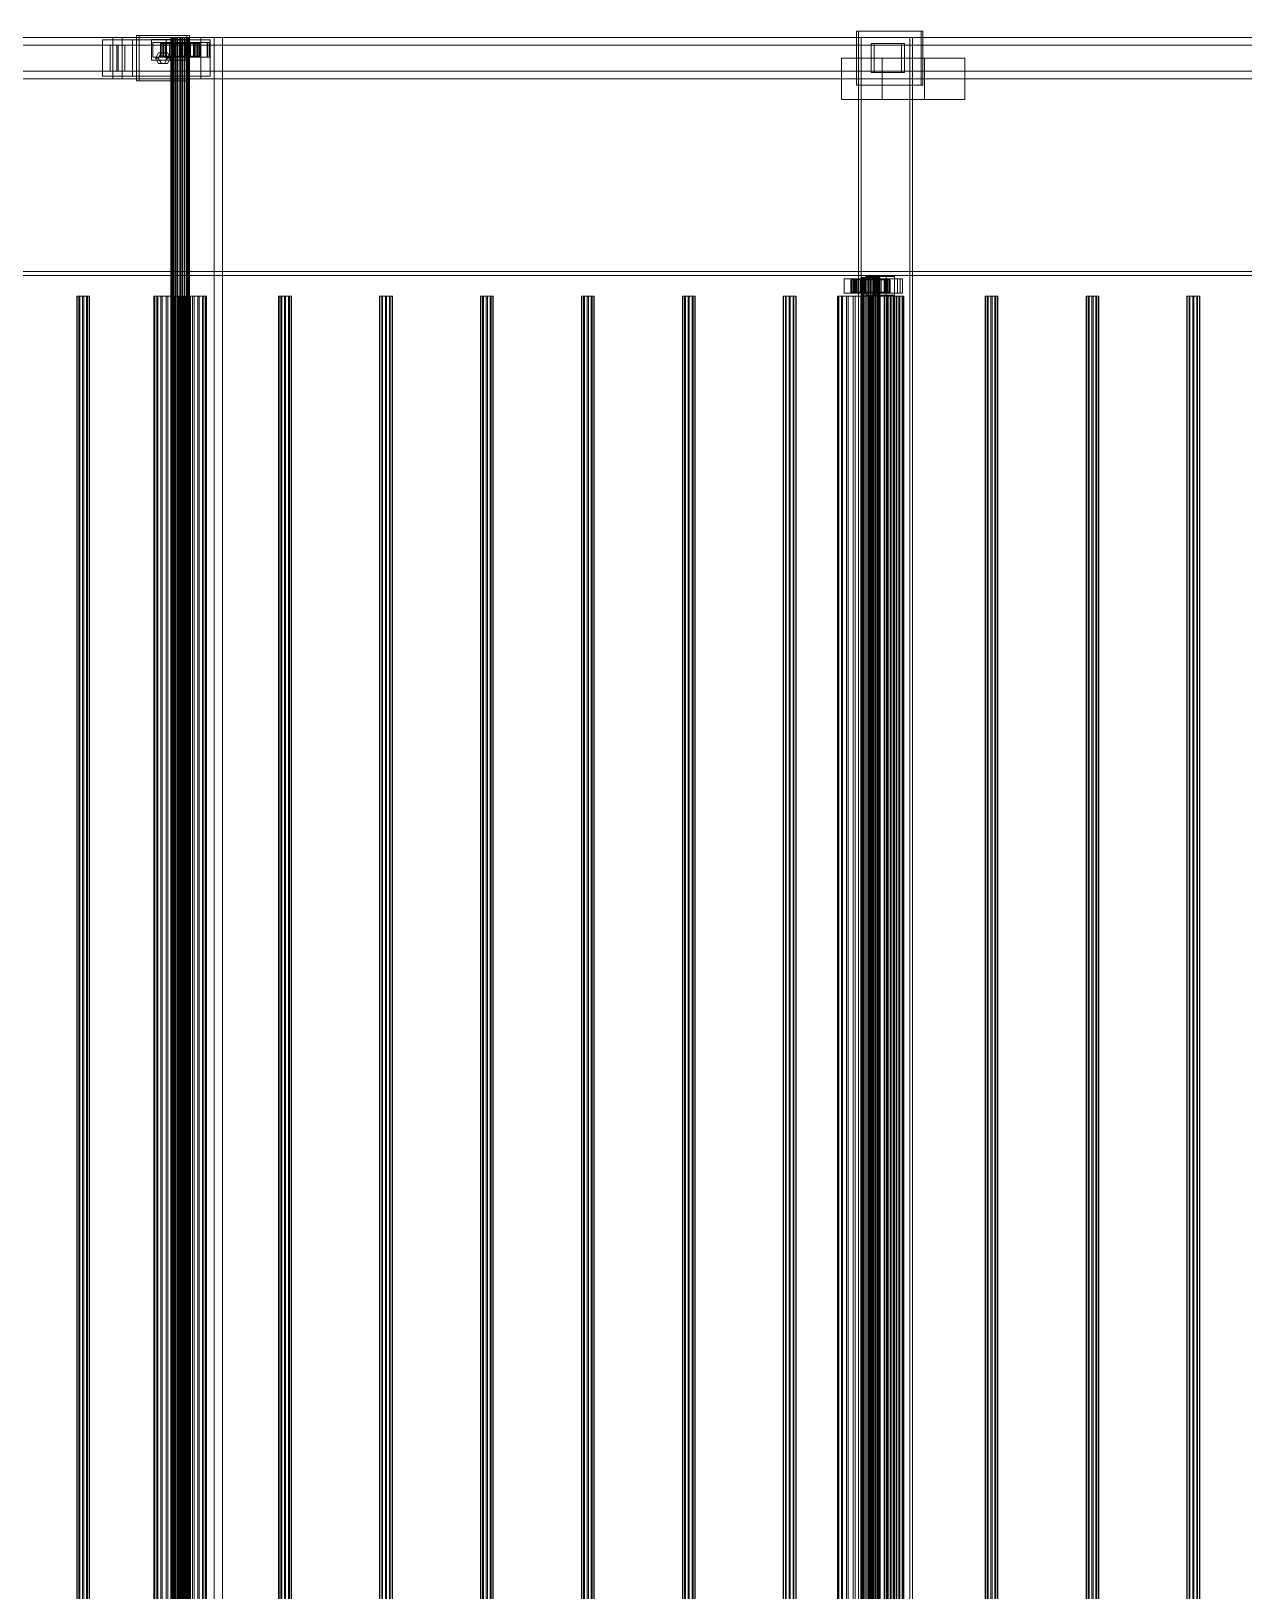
# Model space of a CAD drawing. Header units: millimetres. Extents: x -1970 to 59977, y -65068 to 6837.
# Drawn here: x 35551 to 36721, y -18000 to -16494 of the extents above; entities that cross this region are included whole.
import ezdxf

# ---------------------------------------------------------------- set-up
doc = ezdxf.new("R2010")
doc.units = ezdxf.units.MM
doc.layers.add('superior_C03', color=7, linetype='Continuous', lineweight=0)

msp = doc.modelspace()

# ---------------------------------------------------------------- linework, layer by layer
at = {"layer": 'superior_C03'}
for p, q in [((38691.362, -16500), (27582.557, -16500)), ((27583.456, -16500), (38692.26, -16500)), ((35629.469, -16500), (34460.122, -16500)), ((34469.105, -16500), (35638.453, -16500)), ((35703.355, -16500), (34534.007, -16500)), ((34545.236, -16500), (35714.584, -16500)), ((35648.578, -16502.5), (35619.344, -16502.5)), ((35619.344, -16502.5), (35619.344, -16537.5)), ((35694.353, -16502.5), (35619.344, -16502.5)), ((35629.469, -16500), (35629.469, -16540)), ((35638.453, -16500), (35629.469, -16500)), ((36798.817, -16500), (35629.469, -16500)), ((35638.453, -16540), (35638.453, -16500)), ((35638.453, -16500), (36807.8, -16500)), ((35648.578, -16537.5), (35648.578, -16502.5)), ((35648.578, -16502.5), (35723.586, -16502.5)), ((35700.894, -16498), (35652.171, -16498)), ((35652.171, -16498), (35652.171, -16542)), ((35654.866, -16498), (35652.171, -16498)), ((35654.866, -16542), (35654.866, -16498)), ((35654.866, -16498), (35703.589, -16498)), ((35686.277, -16502), (35666.788, -16502)), ((35666.788, -16502), (35666.788, -16522)), ((35680.801, -16502), (35666.788, -16502)), ((35679.903, -16505), (35668.21, -16505)), ((35668.21, -16505), (35668.21, -16519)), ((35677.642, -16505), (35668.21, -16505)), ((35720.819, -16505), (35675.994, -16505)), ((35675.994, -16505), (35675.994, -16519)), ((35677.79, -16505), (35675.994, -16505)), ((35677.642, -16519), (35677.642, -16505)), ((35677.642, -16505), (35689.335, -16505)), ((35677.79, -16519), (35677.79, -16505)), ((35677.79, -16505), (35722.615, -16505)), ((35679.903, -16519), (35679.903, -16505)), ((35679.903, -16505), (35689.335, -16505)), ((35680.801, -16522), (35680.801, -16502)), ((35680.801, -16502), (35700.291, -16502)), ((35685.758, -16500), (35685.369, -16500)), ((35685.369, -16500), (35685.594, -16500)), ((35685.369, -19500), (35685.369, -16500)), ((35685.594, -16500), (35686.416, -16500)), ((35685.594, -19500), (35685.594, -16500)), ((35686.733, -16500), (35685.758, -16500)), ((35685.758, -19500), (35685.758, -16500)), ((35686.277, -16522), (35686.277, -16502)), ((35686.277, -16502), (35700.291, -16502)), ((35686.416, -16500), (35687.779, -16500)), ((35686.416, -19500), (35686.416, -16500)), ((35688.228, -16500), (35686.733, -16500)), ((35686.733, -19500), (35686.733, -16500)), ((35687.779, -16500), (35689.592, -16500)), ((35687.779, -19500), (35687.779, -16500)), ((35690.142, -16500), (35688.228, -16500)), ((35688.228, -19500), (35688.228, -16500)), ((35727.336, -16500), (35688.357, -16500)), ((35688.357, -16500), (35688.357, -19500)), ((35696.218, -16500), (35688.357, -16500)), ((35689.335, -16505), (35689.335, -16519)), ((35689.592, -16500), (35691.729, -16500)), ((35689.592, -19500), (35689.592, -16500)), ((35692.343, -16500), (35690.142, -16500)), ((35690.142, -19500), (35690.142, -16500)), ((35691.729, -16500), (35694.046, -16500)), ((35691.729, -19500), (35691.729, -16500)), ((35694.681, -16500), (35692.343, -16500)), ((35692.343, -19500), (35692.343, -16500)), ((35694.046, -16500), (35696.385, -16500)), ((35694.046, -19500), (35694.046, -16500)), ((35694.353, -16537.5), (35694.353, -16502.5)), ((35694.353, -16502.5), (35723.586, -16502.5)), ((35696.998, -16500), (35694.681, -16500)), ((35694.681, -19500), (35694.681, -16500)), ((35696.218, -19500), (35696.218, -16500)), ((35696.218, -16500), (35735.196, -16500)), ((35696.385, -16500), (35698.586, -16500)), ((35696.385, -19500), (35696.385, -16500)), ((35699.136, -16500), (35696.998, -16500)), ((35696.998, -19500), (35696.998, -16500)), ((35698.586, -16500), (35700.499, -16500)), ((35698.586, -19500), (35698.586, -16500)), ((35700.948, -16500), (35699.136, -16500)), ((35699.136, -19500), (35699.136, -16500)), ((35711.086, -16505), (35699.392, -16505)), ((35699.392, -16505), (35699.392, -16519)), ((35708.824, -16505), (35699.392, -16505)), ((35700.291, -16502), (35700.291, -16522)), ((35700.499, -16500), (35701.994, -16500)), ((35700.499, -19500), (35700.499, -16500)), ((35700.894, -16542), (35700.894, -16498)), ((35700.894, -16498), (35703.589, -16498)), ((35702.312, -16500), (35700.948, -16500)), ((35700.948, -19500), (35700.948, -16500)), ((35701.994, -16500), (35702.97, -16500)), ((35701.994, -19500), (35701.994, -16500)), ((35703.134, -16500), (35702.312, -16500)), ((35702.312, -19500), (35702.312, -16500)), ((35702.97, -16500), (35703.358, -16500)), ((35702.97, -19500), (35702.97, -16500)), ((35703.358, -16500), (35703.134, -16500)), ((35703.134, -16500), (35703.134, -19500)), ((35703.355, -16500), (35703.355, -16540)), ((35714.584, -16500), (35703.355, -16500)), ((36872.703, -16500), (35703.355, -16500)), ((35703.358, -19500), (35703.358, -16500)), ((35703.589, -16498), (35703.589, -16542)), ((35708.824, -16519), (35708.824, -16505)), ((35708.824, -16505), (35720.518, -16505)), ((35711.086, -16519), (35711.086, -16505)), ((35711.086, -16505), (35720.518, -16505)), ((35714.584, -16540), (35714.584, -16500)), ((35714.584, -16500), (36883.932, -16500)), ((35720.518, -16505), (35720.518, -16519)), ((35720.819, -16519), (35720.819, -16505)), ((35720.819, -16505), (35722.615, -16505)), ((35722.615, -16505), (35722.615, -16519)), ((35723.586, -16502.5), (35723.586, -16537.5)), ((35727.336, -19500), (35727.336, -16500)), ((35727.336, -16500), (35735.196, -16500)), ((35735.196, -16500), (35735.196, -19500)), ((36409.861, -16494), (36347.495, -16494)), ((36347.495, -16494), (36347.495, -16546)), ((36349.292, -16494), (36347.495, -16494)), ((36349.292, -16546), (36349.292, -16494)), ((36349.292, -16494), (36411.657, -16494)), ((36398.938, -16500), (36349.435, -16500)), ((36349.435, -16500), (36349.435, -19500)), ((36352.13, -16500), (36349.435, -16500)), ((36352.13, -19500), (36352.13, -16500)), ((36352.13, -16500), (36401.633, -16500)), ((36398.938, -19500), (36398.938, -16500)), ((36398.938, -16500), (36401.633, -16500)), ((36401.633, -16500), (36401.633, -19500)), ((36409.861, -16546), (36409.861, -16494)), ((36409.861, -16494), (36411.657, -16494)), ((36411.657, -16494), (36411.657, -16546)), ((35626.796, -16507.5), (34532.457, -16507.5)), ((34546.786, -16507.5), (35641.126, -16507.5)), ((35626.796, -16507.5), (35626.796, -16532.5)), ((35641.126, -16507.5), (35626.796, -16507.5)), ((35634.635, -16507.5), (35633.287, -16507.5)), ((35633.287, -16507.5), (35633.287, -16532.5)), ((35633.287, -16507.5), (36877.643, -16507.5)), ((35634.635, -16532.5), (35634.635, -16507.5)), ((36878.991, -16507.5), (35634.635, -16507.5)), ((35641.126, -16532.5), (35641.126, -16507.5)), ((35668.21, -16519), (35679.903, -16519)), ((35668.21, -16519), (35677.642, -16519)), ((35670.686, -16520), (35673.609, -16514.804)), ((35673.609, -16525.196), (35670.686, -16520)), ((35670.686, -16520), (35673.381, -16520)), ((35676.304, -16514.804), (35673.381, -16520)), ((35673.381, -16520), (35676.304, -16525.196)), ((35673.609, -16514.804), (35679.456, -16514.804)), ((35676.304, -16514.804), (35673.609, -16514.804)), ((35676.196, -16506), (35675.376, -16506)), ((35675.376, -16506), (35685.369, -16506)), ((35675.376, -16518), (35675.376, -16506)), ((35675.376, -16506), (35675.849, -16506)), ((35685.369, -16518), (35675.376, -16518)), ((35675.376, -16518), (35676.196, -16518)), ((35675.849, -16518), (35675.376, -16518)), ((35675.849, -16506), (35685.594, -16506)), ((35675.849, -16518), (35675.849, -16506)), ((35675.849, -16506), (35677.584, -16506)), ((35685.594, -16518), (35675.849, -16518)), ((35677.584, -16518), (35675.849, -16518)), ((35675.994, -16519), (35720.819, -16519)), ((35675.994, -16519), (35677.79, -16519)), ((35678.255, -16506), (35676.196, -16506)), ((35676.196, -16506), (35685.758, -16506)), ((35676.196, -16518), (35676.196, -16506)), ((35685.758, -16518), (35676.196, -16518)), ((35676.196, -16518), (35678.255, -16518)), ((35682.151, -16514.804), (35676.304, -16514.804)), ((35677.584, -16506), (35686.416, -16506)), ((35677.584, -16518), (35677.584, -16506)), ((35677.584, -16506), (35680.463, -16506)), ((35686.416, -16518), (35677.584, -16518)), ((35680.463, -16518), (35677.584, -16518)), ((35689.335, -16519), (35677.642, -16519)), ((35722.615, -16519), (35677.79, -16519)), ((35681.411, -16506), (35678.255, -16506)), ((35678.255, -16506), (35686.733, -16506)), ((35678.255, -16518), (35678.255, -16506)), ((35686.733, -16518), (35678.255, -16518)), ((35678.255, -16518), (35681.411, -16518)), ((35679.456, -16514.804), (35682.379, -16520)), ((35682.151, -16514.804), (35679.456, -16514.804)), ((35682.379, -16520), (35679.456, -16525.196)), ((35689.335, -16519), (35679.903, -16519)), ((35680.463, -16506), (35687.779, -16506)), ((35680.463, -16518), (35680.463, -16506)), ((35680.463, -16506), (35684.289, -16506)), ((35687.779, -16518), (35680.463, -16518)), ((35684.289, -16518), (35680.463, -16518)), ((35685.45, -16506), (35681.411, -16506)), ((35681.411, -16506), (35688.228, -16506)), ((35681.411, -16518), (35681.411, -16506)), ((35688.228, -16518), (35681.411, -16518)), ((35681.411, -16518), (35685.45, -16518)), ((35685.074, -16520), (35682.151, -16514.804)), ((35682.151, -16525.196), (35685.074, -16520)), ((35685.074, -16520), (35682.379, -16520)), ((35684.289, -16506), (35689.592, -16506)), ((35684.289, -16518), (35684.289, -16506)), ((35684.289, -16506), (35688.802, -16506)), ((35689.592, -16518), (35684.289, -16518)), ((35688.802, -16518), (35684.289, -16518)), ((35685.369, -16506), (35685.758, -16506)), ((35685.369, -16506), (35685.369, -16518)), ((35685.594, -16506), (35685.369, -16506)), ((35685.758, -16518), (35685.369, -16518)), ((35685.369, -16518), (35685.594, -16518)), ((35690.097, -16506), (35685.45, -16506)), ((35685.45, -16506), (35690.142, -16506)), ((35685.45, -16518), (35685.45, -16506)), ((35690.142, -16518), (35685.45, -16518)), ((35685.45, -16518), (35690.097, -16518)), ((35685.594, -16506), (35685.594, -16518)), ((35686.416, -16506), (35685.594, -16506)), ((35685.594, -16518), (35686.416, -16518)), ((35685.758, -16506), (35686.733, -16506)), ((35685.758, -16506), (35685.758, -16518)), ((35686.733, -16518), (35685.758, -16518)), ((35686.416, -16506), (35686.416, -16518)), ((35687.779, -16506), (35686.416, -16506)), ((35686.416, -16518), (35687.779, -16518)), ((35686.733, -16506), (35688.228, -16506)), ((35686.733, -16506), (35686.733, -16518)), ((35688.228, -16518), (35686.733, -16518)), ((35687.779, -16506), (35687.779, -16518)), ((35689.592, -16506), (35687.779, -16506)), ((35687.779, -16518), (35689.592, -16518)), ((35688.228, -16506), (35690.142, -16506)), ((35688.228, -16506), (35688.228, -16518)), ((35690.142, -16518), (35688.228, -16518)), ((35688.802, -16506), (35691.729, -16506)), ((35688.802, -16518), (35688.802, -16506)), ((35688.802, -16506), (35693.693, -16506)), ((35691.729, -16518), (35688.802, -16518)), ((35693.693, -16518), (35688.802, -16518)), ((35689.592, -16506), (35689.592, -16518)), ((35691.729, -16506), (35689.592, -16506)), ((35689.592, -16518), (35691.729, -16518)), ((35695.034, -16506), (35690.097, -16506)), ((35690.097, -16506), (35692.343, -16506)), ((35690.097, -16518), (35690.097, -16506)), ((35692.343, -16518), (35690.097, -16518)), ((35690.097, -16518), (35695.034, -16518)), ((35690.142, -16506), (35692.343, -16506)), ((35690.142, -16506), (35690.142, -16518)), ((35692.343, -16518), (35690.142, -16518)), ((35691.729, -16506), (35691.729, -16518)), ((35694.046, -16506), (35691.729, -16506)), ((35691.729, -16518), (35694.046, -16518)), ((35692.343, -16506), (35694.681, -16506)), ((35692.343, -16506), (35692.343, -16518)), ((35694.681, -16518), (35692.343, -16518)), ((35693.693, -16506), (35694.046, -16506)), ((35693.693, -16518), (35693.693, -16506)), ((35693.693, -16506), (35698.631, -16506)), ((35694.046, -16518), (35693.693, -16518)), ((35698.631, -16518), (35693.693, -16518)), ((35694.046, -16506), (35694.046, -16518)), ((35696.385, -16506), (35694.046, -16506)), ((35694.046, -16518), (35696.385, -16518)), ((35695.034, -16506), (35694.681, -16506)), ((35694.681, -16506), (35696.998, -16506)), ((35694.681, -16506), (35694.681, -16518)), ((35696.998, -16518), (35694.681, -16518)), ((35694.681, -16518), (35695.034, -16518)), ((35699.926, -16506), (35695.034, -16506)), ((35695.034, -16518), (35695.034, -16506)), ((35695.034, -16518), (35699.926, -16518)), ((35698.631, -16506), (35696.385, -16506)), ((35696.385, -16506), (35696.385, -16518)), ((35698.586, -16506), (35696.385, -16506)), ((35696.385, -16518), (35698.631, -16518)), ((35696.385, -16518), (35698.586, -16518)), ((35699.926, -16506), (35696.998, -16506)), ((35696.998, -16506), (35699.136, -16506)), ((35696.998, -16506), (35696.998, -16518)), ((35699.136, -16518), (35696.998, -16518)), ((35696.998, -16518), (35699.926, -16518)), ((35703.277, -16506), (35698.586, -16506)), ((35698.586, -16506), (35698.586, -16518)), ((35700.499, -16506), (35698.586, -16506)), ((35698.586, -16518), (35703.277, -16518)), ((35698.586, -16518), (35700.499, -16518)), ((35698.631, -16518), (35698.631, -16506)), ((35698.631, -16506), (35703.277, -16506)), ((35703.277, -16518), (35698.631, -16518)), ((35704.438, -16506), (35699.136, -16506)), ((35699.136, -16506), (35700.948, -16506)), ((35699.136, -16506), (35699.136, -16518)), ((35700.948, -16518), (35699.136, -16518)), ((35699.136, -16518), (35704.438, -16518)), ((35699.392, -16519), (35711.086, -16519)), ((35699.392, -16519), (35708.824, -16519)), ((35704.438, -16506), (35699.926, -16506)), ((35699.926, -16518), (35699.926, -16506)), ((35699.926, -16518), (35704.438, -16518)), ((35707.316, -16506), (35700.499, -16506)), ((35700.499, -16506), (35700.499, -16518)), ((35701.994, -16506), (35700.499, -16506)), ((35700.499, -16518), (35707.316, -16518)), ((35700.499, -16518), (35701.994, -16518)), ((35708.265, -16506), (35700.948, -16506)), ((35700.948, -16506), (35702.312, -16506)), ((35700.948, -16506), (35700.948, -16518)), ((35702.312, -16518), (35700.948, -16518)), ((35700.948, -16518), (35708.265, -16518)), ((35710.473, -16506), (35701.994, -16506)), ((35701.994, -16506), (35701.994, -16518)), ((35702.97, -16506), (35701.994, -16506)), ((35701.994, -16518), (35710.473, -16518)), ((35701.994, -16518), (35702.97, -16518)), ((35711.143, -16506), (35702.312, -16506)), ((35702.312, -16506), (35703.134, -16506)), ((35702.312, -16506), (35702.312, -16518)), ((35703.134, -16518), (35702.312, -16518)), ((35702.312, -16518), (35711.143, -16518)), ((35712.531, -16506), (35702.97, -16506)), ((35702.97, -16506), (35702.97, -16518)), ((35703.358, -16506), (35702.97, -16506)), ((35702.97, -16518), (35712.531, -16518)), ((35702.97, -16518), (35703.358, -16518)), ((35703.134, -16506), (35712.878, -16506)), ((35703.134, -16518), (35703.134, -16506)), ((35703.134, -16506), (35703.358, -16506)), ((35712.878, -16518), (35703.134, -16518)), ((35703.358, -16518), (35703.134, -16518)), ((35703.277, -16518), (35703.277, -16506)), ((35703.277, -16506), (35707.316, -16506)), ((35707.316, -16518), (35703.277, -16518)), ((35713.352, -16506), (35703.358, -16506)), ((35703.358, -16506), (35703.358, -16518)), ((35703.358, -16518), (35713.352, -16518)), ((35708.265, -16506), (35704.438, -16506)), ((35704.438, -16518), (35704.438, -16506)), ((35704.438, -16518), (35708.265, -16518)), ((35707.316, -16518), (35707.316, -16506)), ((35707.316, -16506), (35710.473, -16506)), ((35710.473, -16518), (35707.316, -16518)), ((35711.143, -16506), (35708.265, -16506)), ((35708.265, -16518), (35708.265, -16506)), ((35708.265, -16518), (35711.143, -16518)), ((35720.518, -16519), (35708.824, -16519)), ((35710.473, -16518), (35710.473, -16506)), ((35710.473, -16506), (35712.531, -16506)), ((35712.531, -16518), (35710.473, -16518)), ((35720.518, -16519), (35711.086, -16519)), ((35712.878, -16506), (35711.143, -16506)), ((35711.143, -16518), (35711.143, -16506)), ((35711.143, -16518), (35712.878, -16518)), ((35712.531, -16518), (35712.531, -16506)), ((35712.531, -16506), (35713.352, -16506)), ((35713.352, -16518), (35712.531, -16518)), ((35712.878, -16506), (35712.878, -16518)), ((35713.352, -16506), (35712.878, -16506)), ((35712.878, -16518), (35713.352, -16518)), ((35713.352, -16518), (35713.352, -16506)), ((35722.615, -16519), (35720.819, -16519)), ((36372.155, -16520), (36333.177, -16520)), ((36333.177, -16520), (36333.177, -16560)), ((36413.126, -16520), (36333.177, -16520)), ((36391.049, -16506), (36361.815, -16506)), ((36361.815, -16506), (36361.815, -16534)), ((36364.51, -16506), (36361.815, -16506)), ((36364.51, -16534), (36364.51, -16506)), ((36364.51, -16506), (36393.744, -16506)), ((36372.155, -16560), (36372.155, -16520)), ((36372.155, -16520), (36452.104, -16520)), ((36391.049, -16534), (36391.049, -16506)), ((36391.049, -16506), (36393.744, -16506)), ((36393.744, -16506), (36393.744, -16534)), ((36413.126, -16560), (36413.126, -16520)), ((36413.126, -16520), (36452.104, -16520)), ((36452.104, -16520), (36452.104, -16560)), ((34532.457, -16532.5), (35626.796, -16532.5)), ((34546.786, -16532.5), (35641.126, -16532.5)), ((35626.796, -16532.5), (35641.126, -16532.5)), ((35633.287, -16532.5), (35634.635, -16532.5)), ((35633.287, -16532.5), (36877.643, -16532.5)), ((35634.635, -16532.5), (36878.991, -16532.5)), ((35666.788, -16522), (35686.277, -16522)), ((35666.788, -16522), (35680.801, -16522)), ((35679.456, -16525.196), (35673.609, -16525.196)), ((35676.304, -16525.196), (35673.609, -16525.196)), ((35676.304, -16525.196), (35682.151, -16525.196)), ((35682.151, -16525.196), (35679.456, -16525.196)), ((35700.291, -16522), (35680.801, -16522)), ((35700.291, -16522), (35686.277, -16522)), ((36361.815, -16534), (36391.049, -16534)), ((36361.815, -16534), (36364.51, -16534)), ((36393.744, -16534), (36364.51, -16534)), ((36393.744, -16534), (36391.049, -16534)), ((34460.122, -16540), (35629.469, -16540)), ((34469.105, -16540), (35638.453, -16540)), ((34534.007, -16540), (35703.355, -16540)), ((34545.236, -16540), (35714.584, -16540)), ((35619.344, -16537.5), (35648.578, -16537.5)), ((35694.353, -16537.5), (35619.344, -16537.5)), ((35629.469, -16540), (35638.453, -16540)), ((35629.469, -16540), (36798.817, -16540)), ((35638.453, -16540), (36807.8, -16540)), ((35723.586, -16537.5), (35648.578, -16537.5)), ((35652.171, -16542), (35700.894, -16542)), ((35652.171, -16542), (35654.866, -16542)), ((35703.589, -16542), (35654.866, -16542)), ((35723.586, -16537.5), (35694.353, -16537.5)), ((35703.589, -16542), (35700.894, -16542)), ((35703.355, -16540), (35714.584, -16540)), ((35703.355, -16540), (36872.703, -16540)), ((35714.584, -16540), (36883.932, -16540)), ((36347.495, -16546), (36409.861, -16546)), ((36347.495, -16546), (36349.292, -16546)), ((36411.657, -16546), (36349.292, -16546)), ((36411.657, -16546), (36409.861, -16546)), ((36333.177, -16560), (36372.155, -16560)), ((36333.177, -16560), (36413.126, -16560)), ((36452.104, -16560), (36372.155, -16560)), ((36452.104, -16560), (36413.126, -16560)), ((27582.557, -16726), (38691.362, -16726)), ((38691.362, -16730), (27582.557, -16730)), ((38692.26, -16730), (27583.456, -16730)), ((38720.557, -16726), (27611.752, -16726)), ((27611.752, -16730), (38720.557, -16730)), ((36376.071, -16731), (36356.582, -16731)), ((36356.582, -16731), (36356.582, -16749)), ((36364.667, -16731), (36356.582, -16731)), ((36364.667, -16749), (36364.667, -16731)), ((36364.667, -16731), (36384.156, -16731)), ((36376.071, -16749), (36376.071, -16731)), ((36376.071, -16731), (36384.156, -16731)), ((36384.156, -16731), (36384.156, -16749)), ((36345.277, -16733), (36335.532, -16733)), ((36335.532, -16733), (36335.532, -16747)), ((36346.312, -16733), (36335.532, -16733)), ((36342.993, -16734), (36342.173, -16734)), ((36342.173, -16734), (36352.167, -16734)), ((36342.173, -16746), (36342.173, -16734)), ((36342.173, -16734), (36342.646, -16734)), ((36352.167, -16746), (36342.173, -16746)), ((36342.173, -16746), (36342.993, -16746)), ((36342.646, -16746), (36342.173, -16746)), ((36342.646, -16734), (36352.391, -16734)), ((36342.646, -16746), (36342.646, -16734)), ((36342.646, -16734), (36344.382, -16734)), ((36352.391, -16746), (36342.646, -16746)), ((36344.382, -16746), (36342.646, -16746)), ((36389.713, -16733), (36342.939, -16733)), ((36342.939, -16733), (36342.939, -16747)), ((36345.185, -16733), (36342.939, -16733)), ((36345.052, -16734), (36342.993, -16734)), ((36342.993, -16734), (36352.555, -16734)), ((36342.993, -16746), (36342.993, -16734)), ((36352.555, -16746), (36342.993, -16746)), ((36342.993, -16746), (36345.052, -16746)), ((36344.382, -16734), (36353.213, -16734)), ((36344.382, -16746), (36344.382, -16734)), ((36344.382, -16734), (36347.26, -16734)), ((36353.213, -16746), (36344.382, -16746)), ((36347.26, -16746), (36344.382, -16746)), ((36348.209, -16734), (36345.052, -16734)), ((36345.052, -16734), (36353.531, -16734)), ((36345.052, -16746), (36345.052, -16734)), ((36353.531, -16746), (36345.052, -16746)), ((36345.052, -16746), (36348.209, -16746)), ((36345.185, -16747), (36345.185, -16733)), ((36345.185, -16733), (36391.959, -16733)), ((36345.277, -16747), (36345.277, -16733)), ((36345.277, -16733), (36356.057, -16733)), ((36346.312, -16747), (36346.312, -16733)), ((36346.312, -16733), (36356.057, -16733)), ((36347.26, -16734), (36354.577, -16734)), ((36347.26, -16746), (36347.26, -16734)), ((36347.26, -16734), (36351.086, -16734)), ((36354.577, -16746), (36347.26, -16746)), ((36351.086, -16746), (36347.26, -16746)), ((36352.248, -16734), (36348.209, -16734)), ((36348.209, -16734), (36355.026, -16734)), ((36348.209, -16746), (36348.209, -16734)), ((36355.026, -16746), (36348.209, -16746)), ((36348.209, -16746), (36352.248, -16746)), ((36351.086, -16734), (36356.389, -16734)), ((36351.086, -16746), (36351.086, -16734)), ((36351.086, -16734), (36355.599, -16734)), ((36356.389, -16746), (36351.086, -16746)), ((36355.599, -16746), (36351.086, -16746)), ((36352.555, -16732), (36352.167, -16732)), ((36352.167, -16732), (36352.391, -16732)), ((36352.167, -19268), (36352.167, -16732)), ((36352.167, -16734), (36352.555, -16734)), ((36352.167, -16734), (36352.167, -16746)), ((36352.391, -16734), (36352.167, -16734)), ((36352.555, -16746), (36352.167, -16746)), ((36352.167, -16746), (36352.391, -16746)), ((36356.894, -16734), (36352.248, -16734)), ((36352.248, -16734), (36356.939, -16734)), ((36352.248, -16746), (36352.248, -16734)), ((36356.939, -16746), (36352.248, -16746)), ((36352.248, -16746), (36356.894, -16746)), ((36352.391, -16732), (36353.213, -16732)), ((36352.391, -19268), (36352.391, -16732)), ((36352.391, -16734), (36352.391, -16746)), ((36353.213, -16734), (36352.391, -16734)), ((36352.391, -16746), (36353.213, -16746)), ((36353.531, -16732), (36352.555, -16732)), ((36352.555, -19268), (36352.555, -16732)), ((36352.555, -16734), (36353.531, -16734)), ((36352.555, -16734), (36352.555, -16746)), ((36353.531, -16746), (36352.555, -16746)), ((36353.213, -16732), (36354.577, -16732)), ((36353.213, -19268), (36353.213, -16732)), ((36353.213, -16734), (36353.213, -16746)), ((36354.577, -16734), (36353.213, -16734)), ((36353.213, -16746), (36354.577, -16746)), ((36355.026, -16732), (36353.531, -16732)), ((36353.531, -19268), (36353.531, -16732)), ((36353.531, -16734), (36355.026, -16734)), ((36353.531, -16734), (36353.531, -16746)), ((36355.026, -16746), (36353.531, -16746)), ((36354.577, -16732), (36356.389, -16732)), ((36354.577, -19268), (36354.577, -16732)), ((36354.577, -16734), (36354.577, -16746)), ((36356.389, -16734), (36354.577, -16734)), ((36354.577, -16746), (36356.389, -16746)), ((36356.939, -16732), (36355.026, -16732)), ((36355.026, -19268), (36355.026, -16732)), ((36355.026, -16734), (36356.939, -16734)), ((36355.026, -16734), (36355.026, -16746)), ((36356.939, -16746), (36355.026, -16746)), ((36355.599, -16734), (36358.526, -16734)), ((36355.599, -16746), (36355.599, -16734)), ((36355.599, -16734), (36360.491, -16734)), ((36358.526, -16746), (36355.599, -16746)), ((36360.491, -16746), (36355.599, -16746)), ((36356.057, -16733), (36356.057, -16747)), ((36356.389, -16732), (36358.526, -16732)), ((36356.389, -19268), (36356.389, -16732)), ((36356.389, -16734), (36356.389, -16746)), ((36358.526, -16734), (36356.389, -16734)), ((36356.389, -16746), (36358.526, -16746)), ((36361.832, -16734), (36356.894, -16734)), ((36356.894, -16734), (36359.14, -16734)), ((36356.894, -16746), (36356.894, -16734)), ((36359.14, -16746), (36356.894, -16746)), ((36356.894, -16746), (36361.832, -16746)), ((36359.14, -16732), (36356.939, -16732)), ((36356.939, -19268), (36356.939, -16732)), ((36356.939, -16734), (36359.14, -16734)), ((36356.939, -16734), (36356.939, -16746)), ((36359.14, -16746), (36356.939, -16746)), ((36358.526, -16732), (36360.844, -16732)), ((36358.526, -19268), (36358.526, -16732)), ((36358.526, -16734), (36358.526, -16746)), ((36360.844, -16734), (36358.526, -16734)), ((36358.526, -16746), (36360.844, -16746)), ((36361.479, -16732), (36359.14, -16732)), ((36359.14, -19268), (36359.14, -16732)), ((36359.14, -16734), (36361.479, -16734)), ((36359.14, -16734), (36359.14, -16746)), ((36361.479, -16746), (36359.14, -16746)), ((36360.491, -16734), (36360.844, -16734)), ((36360.491, -16746), (36360.491, -16734)), ((36360.491, -16734), (36365.428, -16734)), ((36360.844, -16746), (36360.491, -16746)), ((36365.428, -16746), (36360.491, -16746)), ((36360.844, -16732), (36363.182, -16732)), ((36360.844, -19268), (36360.844, -16732)), ((36360.844, -16734), (36360.844, -16746)), ((36363.182, -16734), (36360.844, -16734)), ((36360.844, -16746), (36363.182, -16746)), ((36363.796, -16732), (36361.479, -16732)), ((36361.479, -19268), (36361.479, -16732)), ((36361.832, -16734), (36361.479, -16734)), ((36361.479, -16734), (36363.796, -16734)), ((36361.479, -16734), (36361.479, -16746)), ((36363.796, -16746), (36361.479, -16746)), ((36361.479, -16746), (36361.832, -16746)), ((36366.723, -16734), (36361.832, -16734)), ((36361.832, -16746), (36361.832, -16734)), ((36361.832, -16746), (36366.723, -16746)), ((36363.182, -16732), (36365.383, -16732)), ((36363.182, -19268), (36363.182, -16732)), ((36365.428, -16734), (36363.182, -16734)), ((36363.182, -16734), (36363.182, -16746)), ((36365.383, -16734), (36363.182, -16734)), ((36363.182, -16746), (36365.428, -16746)), ((36363.182, -16746), (36365.383, -16746)), ((36365.933, -16732), (36363.796, -16732)), ((36363.796, -19268), (36363.796, -16732)), ((36366.723, -16734), (36363.796, -16734)), ((36363.796, -16734), (36365.933, -16734)), ((36363.796, -16734), (36363.796, -16746)), ((36365.933, -16746), (36363.796, -16746)), ((36363.796, -16746), (36366.723, -16746)), ((36365.383, -16732), (36367.297, -16732)), ((36365.383, -19268), (36365.383, -16732)), ((36370.075, -16734), (36365.383, -16734)), ((36365.383, -16734), (36365.383, -16746)), ((36367.297, -16734), (36365.383, -16734)), ((36365.383, -16746), (36370.075, -16746)), ((36365.383, -16746), (36367.297, -16746)), ((36365.428, -16746), (36365.428, -16734)), ((36365.428, -16734), (36370.075, -16734)), ((36370.075, -16746), (36365.428, -16746)), ((36367.746, -16732), (36365.933, -16732)), ((36365.933, -19268), (36365.933, -16732)), ((36371.236, -16734), (36365.933, -16734)), ((36365.933, -16734), (36367.746, -16734)), ((36365.933, -16734), (36365.933, -16746)), ((36367.746, -16746), (36365.933, -16746)), ((36365.933, -16746), (36371.236, -16746)), ((36376.459, -16733), (36366.715, -16733)), ((36366.715, -16733), (36366.715, -16747)), ((36377.495, -16733), (36366.715, -16733)), ((36371.236, -16734), (36366.723, -16734)), ((36366.723, -16746), (36366.723, -16734)), ((36366.723, -16746), (36371.236, -16746)), ((36367.297, -16732), (36368.792, -16732)), ((36367.297, -19268), (36367.297, -16732)), ((36374.114, -16734), (36367.297, -16734)), ((36367.297, -16734), (36367.297, -16746)), ((36368.792, -16734), (36367.297, -16734)), ((36367.297, -16746), (36374.114, -16746)), ((36367.297, -16746), (36368.792, -16746)), ((36369.109, -16732), (36367.746, -16732)), ((36367.746, -19268), (36367.746, -16732)), ((36375.062, -16734), (36367.746, -16734)), ((36367.746, -16734), (36369.109, -16734)), ((36367.746, -16734), (36367.746, -16746)), ((36369.109, -16746), (36367.746, -16746)), ((36367.746, -16746), (36375.062, -16746)), ((36368.792, -16732), (36369.767, -16732)), ((36368.792, -19268), (36368.792, -16732)), ((36377.27, -16734), (36368.792, -16734)), ((36368.792, -16734), (36368.792, -16746)), ((36369.767, -16734), (36368.792, -16734)), ((36368.792, -16746), (36377.27, -16746)), ((36368.792, -16746), (36369.767, -16746)), ((36369.931, -16732), (36369.109, -16732)), ((36369.109, -19268), (36369.109, -16732)), ((36377.941, -16734), (36369.109, -16734)), ((36369.109, -16734), (36369.931, -16734)), ((36369.109, -16734), (36369.109, -16746)), ((36369.931, -16746), (36369.109, -16746)), ((36369.109, -16746), (36377.941, -16746)), ((36369.767, -16732), (36370.156, -16732)), ((36369.767, -19268), (36369.767, -16732)), ((36379.329, -16734), (36369.767, -16734)), ((36369.767, -16734), (36369.767, -16746)), ((36370.156, -16734), (36369.767, -16734)), ((36369.767, -16746), (36379.329, -16746)), ((36369.767, -16746), (36370.156, -16746)), ((36370.156, -16732), (36369.931, -16732)), ((36369.931, -16732), (36369.931, -19268)), ((36369.931, -16734), (36379.676, -16734)), ((36369.931, -16746), (36369.931, -16734)), ((36369.931, -16734), (36370.156, -16734)), ((36379.676, -16746), (36369.931, -16746)), ((36370.156, -16746), (36369.931, -16746)), ((36370.075, -16746), (36370.075, -16734)), ((36370.075, -16734), (36374.114, -16734)), ((36374.114, -16746), (36370.075, -16746)), ((36370.156, -19268), (36370.156, -16732)), ((36380.149, -16734), (36370.156, -16734)), ((36370.156, -16734), (36370.156, -16746)), ((36370.156, -16746), (36380.149, -16746)), ((36375.062, -16734), (36371.236, -16734)), ((36371.236, -16746), (36371.236, -16734)), ((36371.236, -16746), (36375.062, -16746)), ((36374.114, -16746), (36374.114, -16734)), ((36374.114, -16734), (36377.27, -16734)), ((36377.27, -16746), (36374.114, -16746)), ((36377.941, -16734), (36375.062, -16734)), ((36375.062, -16746), (36375.062, -16734)), ((36375.062, -16746), (36377.941, -16746)), ((36376.459, -16747), (36376.459, -16733)), ((36376.459, -16733), (36387.239, -16733)), ((36377.27, -16746), (36377.27, -16734)), ((36377.27, -16734), (36379.329, -16734)), ((36379.329, -16746), (36377.27, -16746)), ((36377.495, -16747), (36377.495, -16733)), ((36377.495, -16733), (36387.239, -16733)), ((36379.676, -16734), (36377.941, -16734)), ((36377.941, -16746), (36377.941, -16734)), ((36377.941, -16746), (36379.676, -16746)), ((36379.329, -16746), (36379.329, -16734)), ((36379.329, -16734), (36380.149, -16734)), ((36380.149, -16746), (36379.329, -16746)), ((36379.676, -16734), (36379.676, -16746)), ((36380.149, -16734), (36379.676, -16734)), ((36379.676, -16746), (36380.149, -16746)), ((36380.149, -16746), (36380.149, -16734)), ((36387.239, -16733), (36387.239, -16747)), ((36389.713, -16747), (36389.713, -16733)), ((36389.713, -16733), (36391.959, -16733)), ((36391.959, -16733), (36391.959, -16747)), ((35596.702, -16750), (35594.682, -16750)), ((35594.682, -16750), (35595.025, -16750)), ((35594.682, -16750), (35594.682, -19250)), ((35595.025, -16750), (35597.601, -16750)), ((35595.025, -16750), (35595.025, -19250)), ((35600.314, -16750), (35596.702, -16750)), ((35596.702, -16750), (35596.702, -19250)), ((35597.601, -16750), (35601.426, -16750)), ((35597.601, -16750), (35597.601, -19250)), ((35604.138, -16750), (35600.314, -16750)), ((35600.314, -16750), (35600.314, -19250)), ((35601.426, -16750), (35605.037, -16750)), ((35601.426, -16750), (35601.426, -19250)), ((35606.714, -16750), (35604.138, -16750)), ((35604.138, -16750), (35604.138, -19250)), ((35605.037, -16750), (35607.057, -16750)), ((35605.037, -16750), (35605.037, -19250)), ((35607.057, -16750), (35606.714, -16750)), ((35606.714, -16750), (35606.714, -19250)), ((35607.057, -19250), (35607.057, -16750)), ((35670.077, -16750), (35668.98, -16750)), ((35668.98, -16750), (35669.613, -16750)), ((35668.98, -19250), (35668.98, -16750)), ((35669.613, -16750), (35671.932, -16750)), ((35669.613, -19250), (35669.613, -16750)), ((35672.829, -16750), (35670.077, -16750)), ((35670.077, -19250), (35670.077, -16750)), ((35671.932, -16750), (35675.781, -16750)), ((35671.932, -19250), (35671.932, -16750)), ((35677.048, -16750), (35672.829, -16750)), ((35672.829, -19250), (35672.829, -16750)), ((35675.781, -16750), (35680.896, -16750)), ((35675.781, -19250), (35675.781, -16750)), ((35682.448, -16750), (35677.048, -16750)), ((35677.048, -19250), (35677.048, -16750)), ((35680.896, -16750), (35686.928, -16750)), ((35680.896, -19250), (35680.896, -16750)), ((35688.66, -16750), (35682.448, -16750)), ((35682.448, -19250), (35682.448, -16750)), ((35686.928, -16750), (35693.468, -16750)), ((35686.928, -19250), (35686.928, -16750)), ((35695.26, -16750), (35688.66, -16750)), ((35688.66, -19250), (35688.66, -16750)), ((35694.148, -16750), (35692.128, -16750)), ((35692.128, -16750), (35692.471, -16750)), ((35692.128, -16750), (35692.128, -19250)), ((35692.471, -16750), (35695.047, -16750)), ((35692.471, -16750), (35692.471, -19250)), ((35693.468, -16750), (35700.068, -16750)), ((35693.468, -19250), (35693.468, -16750)), ((35697.759, -16750), (35694.148, -16750)), ((35694.148, -16750), (35694.148, -19250)), ((35695.047, -16750), (35698.871, -16750)), ((35695.047, -16750), (35695.047, -19250)), ((35701.799, -16750), (35695.26, -16750)), ((35695.26, -19250), (35695.26, -16750)), ((35701.584, -16750), (35697.759, -16750)), ((35697.759, -16750), (35697.759, -19250)), ((35698.871, -16750), (35702.483, -16750)), ((35698.871, -16750), (35698.871, -19250)), ((35700.068, -16750), (35706.28, -16750)), ((35700.068, -19250), (35700.068, -16750)), ((35704.16, -16750), (35701.584, -16750)), ((35701.584, -16750), (35701.584, -19250)), ((35707.832, -16750), (35701.799, -16750)), ((35701.799, -19250), (35701.799, -16750)), ((35702.483, -16750), (35704.503, -16750)), ((35702.483, -16750), (35702.483, -19250)), ((35704.503, -16750), (35704.16, -16750)), ((35704.16, -16750), (35704.16, -19250)), ((35704.503, -19250), (35704.503, -16750)), ((35706.28, -16750), (35711.679, -16750)), ((35706.28, -19250), (35706.28, -16750)), ((35712.947, -16750), (35707.832, -16750)), ((35707.832, -19250), (35707.832, -16750)), ((35711.679, -16750), (35715.899, -16750)), ((35711.679, -19250), (35711.679, -16750)), ((35716.795, -16750), (35712.947, -16750)), ((35712.947, -19250), (35712.947, -16750)), ((35715.899, -16750), (35718.651, -16750)), ((35715.899, -19250), (35715.899, -16750)), ((35719.115, -16750), (35716.795, -16750)), ((35716.795, -19250), (35716.795, -16750)), ((35718.651, -16750), (35719.748, -16750)), ((35718.651, -19250), (35718.651, -16750)), ((35719.748, -16750), (35719.115, -16750)), ((35719.115, -16750), (35719.115, -19250)), ((35719.748, -19250), (35719.748, -16750)), ((35791.593, -16750), (35789.573, -16750)), ((35789.573, -16750), (35789.917, -16750)), ((35789.573, -16750), (35789.573, -19250)), ((35789.917, -16750), (35792.493, -16750)), ((35789.917, -16750), (35789.917, -19250)), ((35795.205, -16750), (35791.593, -16750)), ((35791.593, -16750), (35791.593, -19250)), ((35792.493, -16750), (35796.317, -16750)), ((35792.493, -16750), (35792.493, -19250)), ((35799.029, -16750), (35795.205, -16750)), ((35795.205, -16750), (35795.205, -19250)), ((35796.317, -16750), (35799.929, -16750)), ((35796.317, -16750), (35796.317, -19250)), ((35801.605, -16750), (35799.029, -16750)), ((35799.029, -16750), (35799.029, -19250)), ((35799.929, -16750), (35801.949, -16750)), ((35799.929, -16750), (35799.929, -19250)), ((35801.949, -16750), (35801.605, -16750)), ((35801.605, -16750), (35801.605, -19250)), ((35801.949, -19250), (35801.949, -16750)), ((35889.039, -16750), (35887.019, -16750)), ((35887.019, -16750), (35887.362, -16750)), ((35887.019, -16750), (35887.019, -19250)), ((35887.362, -16750), (35889.938, -16750)), ((35887.362, -16750), (35887.362, -19250)), ((35892.651, -16750), (35889.039, -16750)), ((35889.039, -16750), (35889.039, -19250)), ((35889.938, -16750), (35893.762, -16750)), ((35889.938, -16750), (35889.938, -19250)), ((35896.475, -16750), (35892.651, -16750)), ((35892.651, -16750), (35892.651, -19250)), ((35893.762, -16750), (35897.374, -16750)), ((35893.762, -16750), (35893.762, -19250)), ((35899.051, -16750), (35896.475, -16750)), ((35896.475, -16750), (35896.475, -19250)), ((35897.374, -16750), (35899.394, -16750)), ((35897.374, -16750), (35897.374, -19250)), ((35899.394, -16750), (35899.051, -16750)), ((35899.051, -16750), (35899.051, -19250)), ((35899.394, -19250), (35899.394, -16750)), ((35986.484, -16750), (35984.464, -16750)), ((35984.464, -16750), (35984.808, -16750)), ((35984.464, -16750), (35984.464, -19250)), ((35984.808, -16750), (35987.384, -16750)), ((35984.808, -16750), (35984.808, -19250)), ((35990.096, -16750), (35986.484, -16750)), ((35986.484, -16750), (35986.484, -19250)), ((35987.384, -16750), (35991.208, -16750)), ((35987.384, -16750), (35987.384, -19250)), ((35993.921, -16750), (35990.096, -16750)), ((35990.096, -16750), (35990.096, -19250)), ((35991.208, -16750), (35994.82, -16750)), ((35991.208, -16750), (35991.208, -19250)), ((35996.497, -16750), (35993.921, -16750)), ((35993.921, -16750), (35993.921, -19250)), ((35994.82, -16750), (35996.84, -16750)), ((35994.82, -16750), (35994.82, -19250)), ((35996.84, -16750), (35996.497, -16750)), ((35996.497, -16750), (35996.497, -19250)), ((35996.84, -19250), (35996.84, -16750)), ((36083.93, -16750), (36081.91, -16750)), ((36081.91, -16750), (36082.254, -16750)), ((36081.91, -16750), (36081.91, -19250)), ((36082.254, -16750), (36084.83, -16750)), ((36082.254, -16750), (36082.254, -19250)), ((36087.542, -16750), (36083.93, -16750)), ((36083.93, -16750), (36083.93, -19250)), ((36084.83, -16750), (36088.654, -16750)), ((36084.83, -16750), (36084.83, -19250)), ((36091.366, -16750), (36087.542, -16750)), ((36087.542, -16750), (36087.542, -19250)), ((36088.654, -16750), (36092.266, -16750)), ((36088.654, -16750), (36088.654, -19250)), ((36093.942, -16750), (36091.366, -16750)), ((36091.366, -16750), (36091.366, -19250)), ((36092.266, -16750), (36094.286, -16750)), ((36092.266, -16750), (36092.266, -19250)), ((36094.286, -16750), (36093.942, -16750)), ((36093.942, -16750), (36093.942, -19250)), ((36094.286, -19250), (36094.286, -16750)), ((36181.376, -16750), (36179.356, -16750)), ((36179.356, -16750), (36179.699, -16750)), ((36179.356, -16750), (36179.356, -19250)), ((36179.699, -16750), (36182.275, -16750)), ((36179.699, -16750), (36179.699, -19250)), ((36184.988, -16750), (36181.376, -16750)), ((36181.376, -16750), (36181.376, -19250)), ((36182.275, -16750), (36186.099, -16750)), ((36182.275, -16750), (36182.275, -19250)), ((36188.812, -16750), (36184.988, -16750)), ((36184.988, -16750), (36184.988, -19250)), ((36186.099, -16750), (36189.711, -16750)), ((36186.099, -16750), (36186.099, -19250)), ((36191.388, -16750), (36188.812, -16750)), ((36188.812, -16750), (36188.812, -19250)), ((36189.711, -16750), (36191.731, -16750)), ((36189.711, -16750), (36189.711, -19250)), ((36191.731, -16750), (36191.388, -16750)), ((36191.388, -16750), (36191.388, -19250)), ((36191.731, -19250), (36191.731, -16750)), ((36278.821, -16750), (36276.801, -16750)), ((36276.801, -16750), (36277.145, -16750)), ((36276.801, -16750), (36276.801, -19250)), ((36277.145, -16750), (36279.721, -16750)), ((36277.145, -16750), (36277.145, -19250)), ((36282.433, -16750), (36278.821, -16750)), ((36278.821, -16750), (36278.821, -19250)), ((36279.721, -16750), (36283.545, -16750)), ((36279.721, -16750), (36279.721, -19250)), ((36286.258, -16750), (36282.433, -16750)), ((36282.433, -16750), (36282.433, -19250)), ((36283.545, -16750), (36287.157, -16750)), ((36283.545, -16750), (36283.545, -19250)), ((36288.833, -16750), (36286.258, -16750)), ((36286.258, -16750), (36286.258, -19250)), ((36287.157, -16750), (36289.177, -16750)), ((36287.157, -16750), (36287.157, -19250)), ((36289.177, -16750), (36288.833, -16750)), ((36288.833, -16750), (36288.833, -19250)), ((36289.177, -19250), (36289.177, -16750)), ((36330.563, -16750), (36329.181, -16750)), ((36329.181, -16750), (36329.979, -16750)), ((36329.181, -19250), (36329.181, -16750)), ((36329.979, -16750), (36332.901, -16750)), ((36329.979, -19250), (36329.979, -16750)), ((36334.03, -16750), (36330.563, -16750)), ((36330.563, -19250), (36330.563, -16750)), ((36332.901, -16750), (36337.749, -16750)), ((36332.901, -19250), (36332.901, -16750)), ((36339.346, -16750), (36334.03, -16750)), ((36334.03, -19250), (36334.03, -16750)), ((36335.532, -16747), (36345.277, -16747)), ((36335.532, -16747), (36346.312, -16747)), ((36337.749, -16750), (36344.193, -16750)), ((36337.749, -19250), (36337.749, -16750)), ((36346.149, -16750), (36339.346, -16750)), ((36339.346, -19250), (36339.346, -16750)), ((36342.939, -16747), (36389.713, -16747)), ((36342.939, -16747), (36345.185, -16747)), ((36344.193, -16750), (36351.793, -16750)), ((36344.193, -19250), (36344.193, -16750)), ((36391.959, -16747), (36345.185, -16747)), ((36356.057, -16747), (36345.277, -16747)), ((36353.975, -16750), (36346.149, -16750)), ((36346.149, -19250), (36346.149, -16750)), ((36356.057, -16747), (36346.312, -16747)), ((36351.793, -16750), (36360.032, -16750)), ((36351.793, -19250), (36351.793, -16750)), ((36362.29, -16750), (36353.975, -16750)), ((36353.975, -19250), (36353.975, -16750)), ((36356.582, -16749), (36376.071, -16749)), ((36364.667, -16749), (36356.582, -16749)), ((36360.032, -16750), (36368.348, -16750)), ((36360.032, -19250), (36360.032, -16750)), ((36370.529, -16750), (36362.29, -16750)), ((36362.29, -19250), (36362.29, -16750)), ((36384.156, -16749), (36364.667, -16749)), ((36366.715, -16747), (36376.459, -16747)), ((36366.715, -16747), (36377.495, -16747)), ((36368.348, -16750), (36376.173, -16750)), ((36368.348, -19250), (36368.348, -16750)), ((36378.129, -16750), (36370.529, -16750)), ((36370.529, -19250), (36370.529, -16750)), ((36376.267, -16750), (36374.247, -16750)), ((36374.247, -16750), (36374.591, -16750)), ((36374.247, -16750), (36374.247, -19250)), ((36374.591, -16750), (36377.166, -16750)), ((36374.591, -16750), (36374.591, -19250)), ((36384.156, -16749), (36376.071, -16749)), ((36376.173, -16750), (36382.976, -16750)), ((36376.173, -19250), (36376.173, -16750)), ((36379.879, -16750), (36376.267, -16750)), ((36376.267, -16750), (36376.267, -19250)), ((36387.239, -16747), (36376.459, -16747)), ((36377.166, -16750), (36380.991, -16750)), ((36377.166, -16750), (36377.166, -19250)), ((36387.239, -16747), (36377.495, -16747)), ((36384.573, -16750), (36378.129, -16750)), ((36378.129, -19250), (36378.129, -16750)), ((36383.703, -16750), (36379.879, -16750)), ((36379.879, -16750), (36379.879, -19250)), ((36380.991, -16750), (36384.603, -16750)), ((36380.991, -16750), (36380.991, -19250)), ((36382.976, -16750), (36388.292, -16750)), ((36382.976, -19250), (36382.976, -16750)), ((36386.279, -16750), (36383.703, -16750)), ((36383.703, -16750), (36383.703, -19250)), ((36389.421, -16750), (36384.573, -16750)), ((36384.573, -19250), (36384.573, -16750)), ((36384.603, -16750), (36386.623, -16750)), ((36384.603, -16750), (36384.603, -19250)), ((36386.623, -16750), (36386.279, -16750)), ((36386.279, -16750), (36386.279, -19250)), ((36386.623, -19250), (36386.623, -16750)), ((36388.292, -16750), (36391.759, -16750)), ((36388.292, -19250), (36388.292, -16750)), ((36392.344, -16750), (36389.421, -16750)), ((36389.421, -19250), (36389.421, -16750)), ((36391.959, -16747), (36389.713, -16747)), ((36391.759, -16750), (36393.141, -16750)), ((36391.759, -19250), (36391.759, -16750)), ((36393.141, -16750), (36392.344, -16750)), ((36392.344, -16750), (36392.344, -19250)), ((36393.141, -19250), (36393.141, -16750)), ((36473.713, -16750), (36471.693, -16750)), ((36471.693, -16750), (36472.036, -16750)), ((36471.693, -16750), (36471.693, -19250)), ((36472.036, -16750), (36474.612, -16750)), ((36472.036, -16750), (36472.036, -19250)), ((36477.325, -16750), (36473.713, -16750)), ((36473.713, -16750), (36473.713, -19250)), ((36474.612, -16750), (36478.436, -16750)), ((36474.612, -16750), (36474.612, -19250)), ((36481.149, -16750), (36477.325, -16750)), ((36477.325, -16750), (36477.325, -19250)), ((36478.436, -16750), (36482.048, -16750)), ((36478.436, -16750), (36478.436, -19250)), ((36483.725, -16750), (36481.149, -16750)), ((36481.149, -16750), (36481.149, -19250)), ((36482.048, -16750), (36484.068, -16750)), ((36482.048, -16750), (36482.048, -19250)), ((36484.068, -16750), (36483.725, -16750)), ((36483.725, -16750), (36483.725, -19250)), ((36484.068, -19250), (36484.068, -16750)), ((36571.158, -16750), (36569.138, -16750)), ((36569.138, -16750), (36569.482, -16750)), ((36569.138, -16750), (36569.138, -19250)), ((36569.482, -16750), (36572.058, -16750)), ((36569.482, -16750), (36569.482, -19250)), ((36574.77, -16750), (36571.158, -16750)), ((36571.158, -16750), (36571.158, -19250)), ((36572.058, -16750), (36575.882, -16750)), ((36572.058, -16750), (36572.058, -19250)), ((36578.595, -16750), (36574.77, -16750)), ((36574.77, -16750), (36574.77, -19250)), ((36575.882, -16750), (36579.494, -16750)), ((36575.882, -16750), (36575.882, -19250)), ((36581.17, -16750), (36578.595, -16750)), ((36578.595, -16750), (36578.595, -19250)), ((36579.494, -16750), (36581.514, -16750)), ((36579.494, -16750), (36579.494, -19250)), ((36581.514, -16750), (36581.17, -16750)), ((36581.17, -16750), (36581.17, -19250)), ((36581.514, -19250), (36581.514, -16750)), ((36668.604, -16750), (36666.584, -16750)), ((36666.584, -16750), (36666.928, -16750)), ((36666.584, -16750), (36666.584, -19250)), ((36666.928, -16750), (36669.503, -16750)), ((36666.928, -16750), (36666.928, -19250)), ((36672.216, -16750), (36668.604, -16750)), ((36668.604, -16750), (36668.604, -19250)), ((36669.503, -16750), (36673.328, -16750)), ((36669.503, -16750), (36669.503, -19250)), ((36676.04, -16750), (36672.216, -16750)), ((36672.216, -16750), (36672.216, -19250)), ((36673.328, -16750), (36676.94, -16750)), ((36673.328, -16750), (36673.328, -19250)), ((36678.616, -16750), (36676.04, -16750)), ((36676.04, -16750), (36676.04, -19250)), ((36676.94, -16750), (36678.96, -16750)), ((36676.94, -16750), (36676.94, -19250)), ((36678.96, -16750), (36678.616, -16750)), ((36678.616, -16750), (36678.616, -19250)), ((36678.96, -19250), (36678.96, -16750))]:
    msp.add_line(p, q, dxfattribs=at)

doc.saveas('drawing.dxf')
